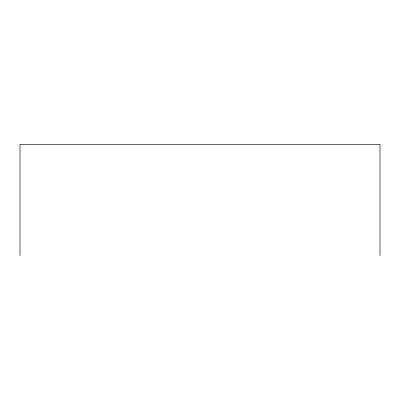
<?xml version="1.0" encoding="UTF-8"?>
<svg xmlns="http://www.w3.org/2000/svg" width="400" height="400" viewBox="0 0 400 400"><rect width="100%" height="100%" fill="white"/><g stroke="black" fill="none" stroke-linecap="round" stroke-linejoin="round"><path stroke-width="0.6" d="M380 255.705L380 144.295L20 144.295L20 255.705"/></g></svg>
